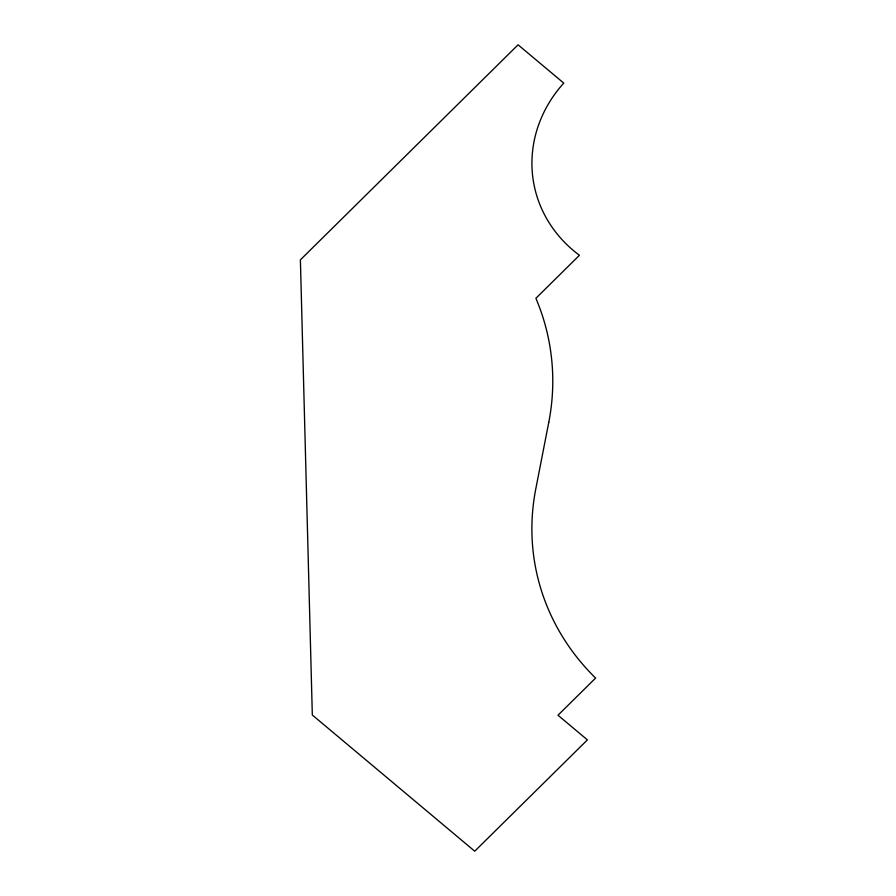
<?xml version="1.0" encoding="UTF-8"?>
<svg xmlns="http://www.w3.org/2000/svg" width="896" height="896" viewBox="0 0 896 896"><rect width="100%" height="100%" fill="white"/><g stroke="black" fill="none" stroke-linecap="round" stroke-linejoin="round"><path stroke-width="1.34" d="M548.766 422.352L535.763 489.014A248.013 224.952 -10.2 0 0 595.616 678.07L557.995 715.232L587.406 739.894L474.734 851.2L312.323 715.019L300.384 259.851L518.078 44.8L563.752 83.093A134.691 122.17 -10.2 0 0 579.432 255.282L535.898 298.29A256.525 232.68 -10.2 0 1 548.766 422.352"/></g></svg>
